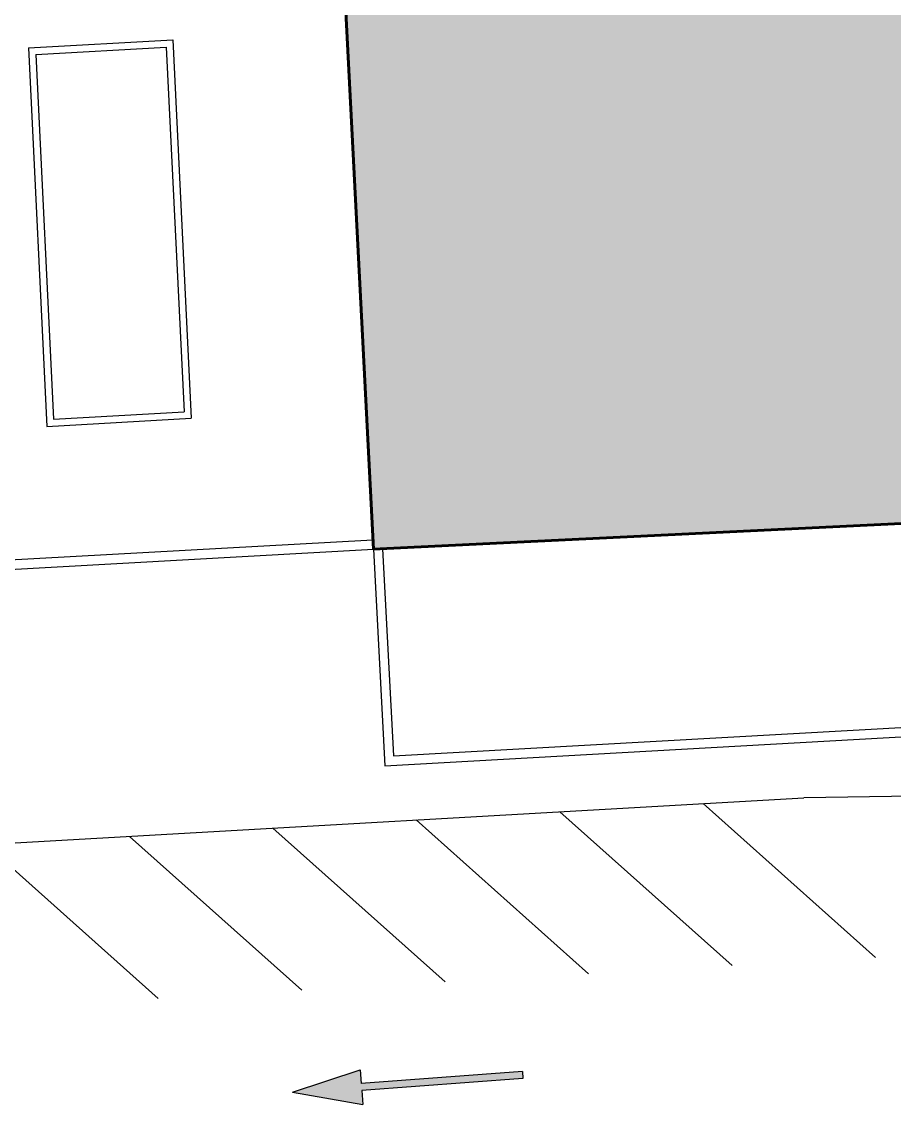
# Model space of a CAD drawing. Header units: millimetres. Extents: x 34038 to 35840, y 10511 to 10922.
# Drawn here: x 34305.62 to 34324.52, y 10788.84 to 10812.27 of the extents above; entities that cross this region are included whole.
import ezdxf

# ---------------------------------------------------------------- set-up
doc = ezdxf.new("R2010")
doc.units = ezdxf.units.MM
for name, color, linetype in [('GUIA', 7, 'Continuous'), ('MANTER', 150, 'Continuous'), ('PINTURA BRANCA', 7, 'Continuous')]:
    doc.layers.add(name, color=color, linetype=linetype)
doc.layers.add('PROJEÇÃO DAS EDIFICAÇÕES', color=4, linetype='Continuous', lineweight=60)

msp = doc.modelspace()

# ---------------------------------------------------------------- hatches: boundary and pattern name
msp.add_hatch(color=256).paths.add_polyline_path([(34311.488, 10789.1), (34312.955, 10789.587), (34312.978, 10789.288), (34316.468, 10789.552), (34316.479, 10789.402), (34312.989, 10789.139), (34313.011, 10788.839)])
at = {"layer": 'MANTER'}
h = msp.add_hatch(color=170, dxfattribs=at)
h.dxf.hatch_style = 1
h.paths.add_polyline_path([(34323.743, 10857.152), (34287.794, 10855.437), (34290.719, 10799.684), (34303.323, 10800.297), (34302.624, 10814.68), (34303.223, 10814.709), (34301.898, 10841.994), (34310.62, 10842.41), (34311.932, 10815.407), (34312.492, 10815.434), (34313.24, 10800.853), (34326.756, 10801.507)])

# ---------------------------------------------------------------- linework, layer by layer
at = {"color": 7}
for p, q in [((34305.772, 10811.701), (34308.9, 10811.876)), ((34308.9, 10811.876), (34309.298, 10803.686)), ((34305.772, 10811.701), (34306.17, 10803.511)), ((34305.929, 10811.56), (34308.757, 10811.718)), ((34305.929, 10811.56), (34306.313, 10803.669)), ((34308.757, 10811.718), (34309.14, 10803.827)), ((34306.313, 10803.669), (34309.14, 10803.827)), ((34306.17, 10803.511), (34309.298, 10803.686))]:
    msp.add_line(p, q, dxfattribs=at)
for p, q in [((34313.23, 10801.051), (34303.313, 10800.498)), ((34303.323, 10800.297), (34313.24, 10800.852)), ((34324.935, 10795.508), (34322.559, 10795.472)), ((34311.488, 10789.1), (34312.955, 10789.587)), ((34312.955, 10789.587), (34312.978, 10789.288)), ((34316.468, 10789.552), (34312.978, 10789.288)), ((34316.468, 10789.552), (34316.479, 10789.402)), ((34316.479, 10789.402), (34312.989, 10789.139)), ((34311.488, 10789.1), (34313.011, 10788.839)), ((34312.989, 10789.139), (34313.011, 10788.839))]:
    msp.add_line(p, q)
at = {"layer": 'GUIA'}
for p, q in [((34313.24, 10800.852), (34313.488, 10796.168)), ((34313.439, 10800.862), (34313.677, 10796.379))]:
    msp.add_line(p, q, dxfattribs=at)
at = {"layer": 'GUIA', "linetype": 'Continuous'}
for p, q in [((34313.488, 10796.168), (34332.688, 10797.247)), ((34313.677, 10796.379), (34326.788, 10797.116)), ((34296.02, 10793.957), (34322.559, 10795.472))]:
    msp.add_line(p, q, dxfattribs=at)
at = {"layer": 'MANTER'}
msp.add_lwpolyline([(34313.238, 10800.853), (34326.756, 10801.507), (34323.743, 10857.152), (34287.794, 10855.437), (34290.719, 10799.684), (34303.323, 10800.297), (34302.624, 10814.68), (34303.223, 10814.709), (34301.898, 10841.994), (34310.62, 10842.41), (34311.932, 10815.407), (34312.492, 10815.434), (34313.24, 10800.852)], dxfattribs=at)
at = {"layer": 'PINTURA BRANCA'}
for p, q in [((34317.276, 10795.171), (34321.007, 10791.842)), ((34320.382, 10795.348), (34324.114, 10792.02)), ((34320.382, 10795.348), (34324.114, 10792.02)), ((34314.17, 10794.993), (34317.901, 10791.665)), ((34311.064, 10794.816), (34314.795, 10791.488)), ((34304.852, 10794.461), (34308.583, 10791.133)), ((34307.958, 10794.639), (34311.689, 10791.31))]:
    msp.add_line(p, q, dxfattribs=at)
at = {"layer": 'PROJEÇÃO DAS EDIFICAÇÕES'}
msp.add_lwpolyline([(34313.238, 10800.853), (34326.756, 10801.507), (34323.743, 10857.152), (34287.794, 10855.437), (34290.719, 10799.684), (34303.323, 10800.297), (34302.624, 10814.68), (34303.223, 10814.709), (34301.898, 10841.994), (34310.62, 10842.41), (34311.932, 10815.407), (34312.492, 10815.434), (34313.24, 10800.852)], dxfattribs=at)

doc.saveas('drawing.dxf')
